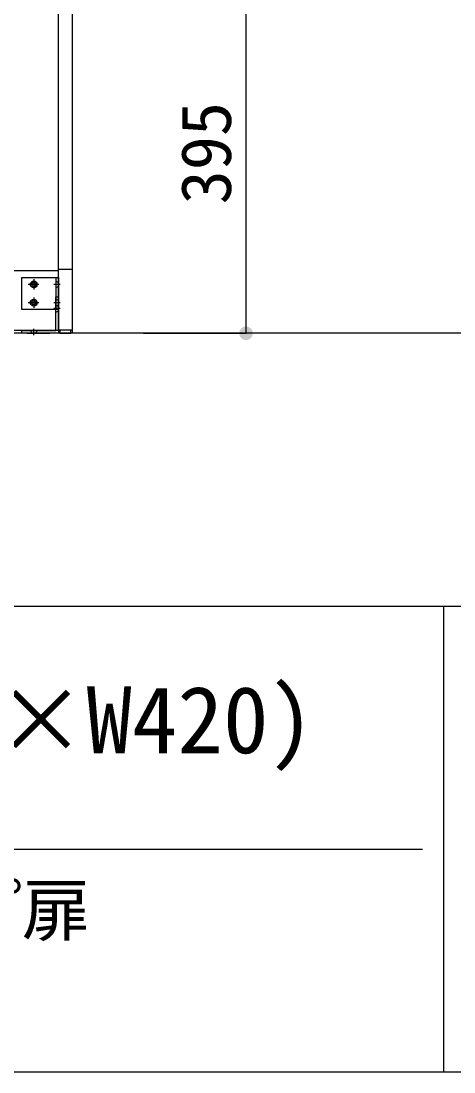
# Model space of a CAD drawing. Units: millimetres on the paper. Extents: x -205 to 195, y -144 to 136.
# Drawn here: x 104.33 to 123.3, y -143.5 to -97.44 of the extents above; entities that cross this region are included whole.
import ezdxf
from ezdxf.enums import TextEntityAlignment as Align

# ---------------------------------------------------------------- set-up
doc = ezdxf.new("R2010")
doc.units = ezdxf.units.MM
doc.linetypes.add('CHAIN1', pattern=[8, 5, -1, 1, -1])
doc.linetypes.add('DASHED2', pattern=[3, 2, -1])
for name, color, linetype in [('0-0_①\u3000中', 7, 'Continuous'), ('0-1_①\u3000細', 4, 'Continuous'), ('0-2_①\u3000太', 6, 'Continuous'), ('0-9_枠\u3000太', 6, 'Continuous'), ('0-A_枠\u3000中', 7, 'Continuous'), ('0-B_枠\u3000細', 3, 'Continuous')]:
    doc.layers.add(name, color=color, linetype=linetype)
doc.styles.add('ＭＳ ゴシック', font='')
doc.styles.get('ＭＳ ゴシック').set_extended_font_data('MS Gothic')

msp = doc.modelspace()

# ---------------------------------------------------------------- hatches: boundary and pattern name
at = {"layer": '0-2_①\u3000太'}
msp.add_hatch(color=212, dxfattribs=at).paths.add_polyline_path([(114.487, -111.129, 1), (113.887, -111.129, 1)])

# ---------------------------------------------------------------- linework, layer by layer
at = {"layer": '0-0_①\u3000中'}
msp.add_line((106.567, -108.329), (105.967, -108.329), dxfattribs=at)
for points in [[(106.567, -110.989), (105.967, -110.989), (105.967, -81.689), (106.567, -81.689)], [(91.207, -108.389), (91.207, -110.989), (105.967, -110.989), (105.967, -108.389)], [(106.027, -110.989), (106.027, -111.129), (106.507, -111.129), (106.507, -110.989)]]:
    msp.add_lwpolyline(points, close=True, dxfattribs=at)
at = {"layer": '0-1_①\u3000細'}
for p, q in [((104.367, -108.689), (105.967, -108.689)), ((104.367, -110.089), (104.367, -108.689)), ((105.847, -108.689), (105.847, -110.089)), ((105.967, -108.689), (105.967, -110.089)), ((105.847, -111.009), (105.847, -109.529)), ((105.847, -109.529), (105.967, -109.529)), ((105.967, -109.529), (105.967, -111.129)), ((105.967, -110.089), (104.367, -110.089)), ((175.065, -111.129), (75.697, -111.129)), ((104.367, -111.009), (105.847, -111.009)), ((104.367, -111.129), (104.367, -111.009)), ((105.967, -111.129), (104.367, -111.129))]:
    msp.add_line(p, q, dxfattribs=at)
at = {"layer": '0-1_①\u3000細', "linetype": 'CHAIN1'}
for p, q in [((105.114, -108.989), (104.645, -108.989)), ((104.887, -108.763), (104.887, -109.216)), ((106.047, -108.989), (105.767, -108.989)), ((104.887, -109.563), (104.887, -110.016)), ((105.114, -109.789), (104.645, -109.789)), ((106.047, -109.789), (105.767, -109.789)), ((106.047, -110.049), (105.767, -110.049)), ((104.887, -111.209), (104.887, -110.929))]:
    msp.add_line(p, q, dxfattribs=at)
at = {"layer": '0-1_①\u3000細', "linetype": 'DASHED2'}
for p, q in [((105.847, -108.839), (105.967, -108.899)), ((105.967, -109.079), (105.847, -109.139)), ((105.967, -109.699), (105.847, -109.639)), ((105.967, -109.879), (105.847, -109.939)), ((105.847, -109.899), (105.967, -109.959)), ((105.847, -110.199), (105.967, -110.139)), ((104.737, -111.009), (104.797, -111.129)), ((105.037, -111.009), (104.977, -111.129))]:
    msp.add_line(p, q, dxfattribs=at)
at = {"layer": '0-1_①\u3000細', "linetype": 'CHAIN1'}
msp.add_lwpolyline([(90.587, -81.689), (90.587, -111.129), (106.587, -111.129), (106.587, -81.689)], close=True, dxfattribs=at)
at = {"layer": '0-1_①\u3000細'}
for centre, radius in [((104.887, -108.989), 0.15), ((104.887, -108.989), 0.09), ((104.887, -109.789), 0.15), ((104.887, -109.789), 0.09)]:
    msp.add_circle(centre, radius, dxfattribs=at)
at = {"layer": '0-2_①\u3000太'}
for p, q in [((114.187, -111.129), (114.187, -95.329)), ((109.687, -111.129), (114.187, -111.129))]:
    msp.add_line(p, q, dxfattribs=at)
at = {"layer": '0-9_枠\u3000太'}
for p, q in [((-205, -123.092), (195, -123.092)), ((-205, -143.5), (195, -143.5))]:
    msp.add_line(p, q, dxfattribs=at)
at = {"layer": '0-A_枠\u3000中'}
for p, q in [((122.847, -143.5), (122.847, -123.092)), ((11.824, -133.732), (121.916, -133.732))]:
    msp.add_line(p, q, dxfattribs=at)

# ---------------------------------------------------------------- texts
at = {"layer": '0-2_①\u3000太', "style": 'ＭＳ ゴシック'}
msp.add_text('395', height=2.199, rotation=90, dxfattribs=at).set_placement((114.187, -105.479), align=Align.BOTTOM_LEFT)
at = {"layer": '0-B_枠\u3000細', "style": 'ＭＳ ゴシック'}
for s, height, p in [('玄関収納＋スマートサニタリー 玄関タイプ(D395×W420)', 2.933, (15.219, -130.412)), ('メラフュージョンプレーン 白キャビネット メラスクープ扉', 2.199, (26.384, -138.162))]:
    msp.add_text(s, height=height, dxfattribs=at).set_placement(p, align=Align.BOTTOM_LEFT)

doc.saveas('drawing.dxf')
